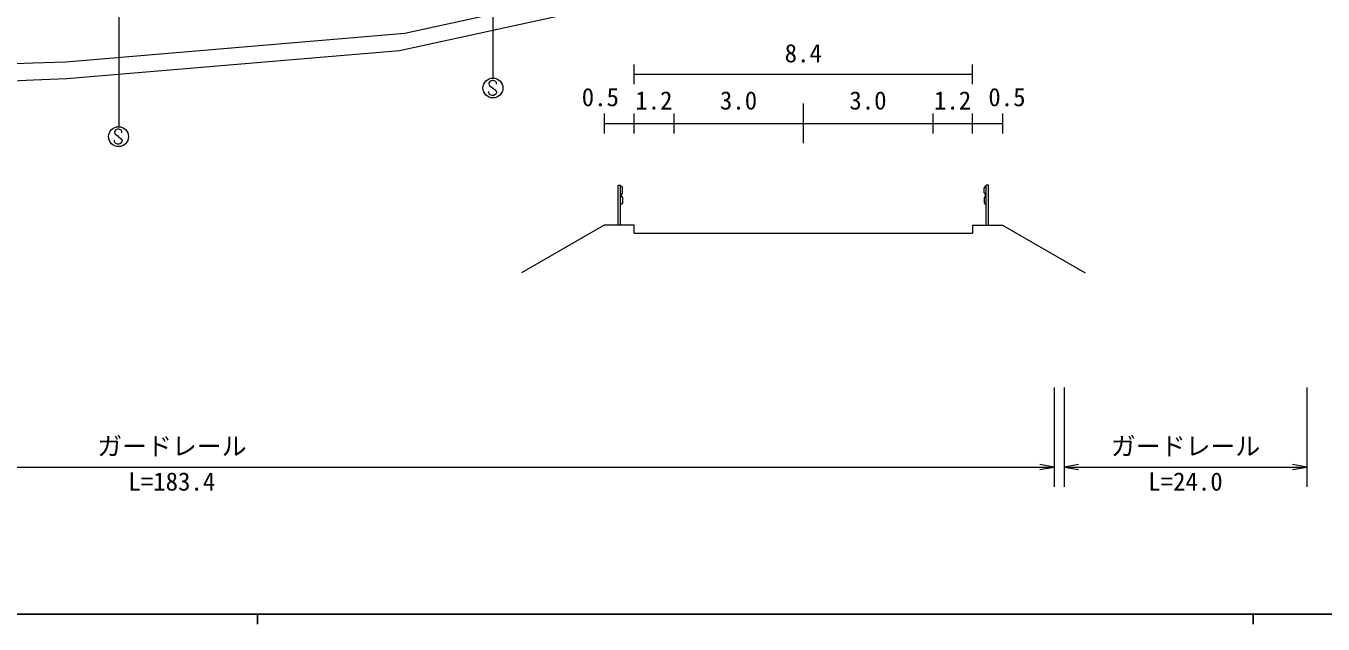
# Model space of a CAD drawing. Units: millimetres, scale not verified. Extents: x 40000 to 680000, y 20000 to 380000.
# Drawn here: x 144748 to 275018, y 204000 to 264048 of the extents above; entities that cross this region are included whole.
import ezdxf
from ezdxf.enums import TextEntityAlignment as Align

# ---------------------------------------------------------------- set-up
doc = ezdxf.new("R2010")
doc.units = ezdxf.units.MM
doc.header["$LTSCALE"] = 1000
for name, color, linetype, lineweight in [('M-BGD', 7, 'Continuous', 13), ('M-STR-HTXT', 7, 'Continuous', 13), ('M-STR-STR3', 7, 'Continuous', 13), ('M-STR-STRC', 7, 'Continuous', 13), ('M-TTL-BAND', 7, 'Continuous', 25)]:
    doc.layers.add(name, color=color, linetype=linetype, lineweight=lineweight)
doc.styles.add('ＭＳ ゴシック', font='')
doc.styles.get('ＭＳ ゴシック').set_extended_font_data('MS Gothic')

# ---------------------------------------------------------------- blocks, each defined once
blk = doc.blocks.new('open_arrow')
at = {"color": 0, "linetype": 'Continuous', "lineweight": -2}
blk.add_lwpolyline([(7.5, 1.25), (0, 0), (7.5, -1.25)], dxfattribs=at)

msp = doc.modelspace()

# ---------------------------------------------------------------- linework, layer by layer
at = {"layer": 'M-BGD'}
for p, q in [((182792, 263337), (199677, 267024)), ((182280, 261588), (200109, 265480)), ((148753, 260456), (182792, 263337)), ((148851, 258758), (182280, 261588)), ((141041, 260175), (145468, 260351)), ((145468, 260351), (148753, 260456)), ((131815, 258006), (145522, 258652)), ((145522, 258652), (148851, 258758))]:
    msp.add_line(p, q, dxfattribs=at)
at = {"layer": 'M-STR-HTXT'}
for p, q in [((205817, 258192), (205817, 260192)), ((239817, 258192), (239817, 260192)), ((205817, 259192), (239817, 259192)), ((222817, 256263), (222817, 252263)), ((202817, 255263), (202817, 253263)), ((202817, 254263), (205817, 254263)), ((205817, 253263), (205817, 255263)), ((205817, 254263), (209817, 254263)), ((209817, 255263), (209817, 253263)), ((209817, 254263), (222817, 254263)), ((222817, 254263), (235817, 254263)), ((235817, 255263), (235817, 253263)), ((235817, 254263), (239817, 254263)), ((239817, 253263), (239817, 255263)), ((239817, 254263), (242817, 254263)), ((242817, 255263), (242817, 253263)), ((204211, 248047), (204461, 248047)), ((204211, 244047), (204211, 248047)), ((204461, 246047), (204461, 248047)), ((204461, 244047), (204461, 248047)), ((204511, 247985), (204661, 247797)), ((204661, 247297), (204661, 247797)), ((241133, 247985), (240983, 247797)), ((240983, 247297), (240983, 247797)), ((241183, 244047), (241183, 248047)), ((241433, 248047), (241183, 248047)), ((241183, 246047), (241183, 248047)), ((241433, 244047), (241433, 248047)), ((204661, 247297), (204511, 247110)), ((204511, 246985), (204511, 247110)), ((204511, 246985), (204661, 246797)), ((204661, 246297), (204511, 246110)), ((204661, 246797), (204661, 246297)), ((240983, 247297), (241133, 247110)), ((241133, 246985), (240983, 246797)), ((240983, 246797), (240983, 246297)), ((240983, 246297), (241133, 246110)), ((241133, 246985), (241133, 247110)), ((202817, 244047), (194503, 239247)), ((205817, 244047), (202817, 244047)), ((205817, 243247), (205817, 244047)), ((239817, 244047), (239817, 243247)), ((239817, 244047), (242817, 244047)), ((242817, 244047), (251130, 239247)), ((205817, 243247), (239817, 243247))]:
    msp.add_line(p, q, dxfattribs=at)
at = {"layer": 'M-STR-STR3'}
for p, q in [((248021, 227761), (248021, 217761)), ((249022, 227761), (249022, 217761)), ((273397, 227761), (273397, 217761)), ((70796, 219761), (248021, 219761)), ((249022, 219761), (273397, 219761))]:
    msp.add_line(p, q, dxfattribs=at)
at = {"layer": 'M-STR-STRC'}
for p, q in [((191641, 279677), (191641, 258814)), ((154087, 272188), (154087, 253931)), ((191365, 258511), (191241, 258326)), ((191241, 258326), (191244, 258195)), ((191244, 258195), (191307, 258066)), ((191307, 258066), (191562, 257884)), ((191557, 258577), (191365, 258511)), ((191678, 258574), (191557, 258577)), ((191928, 258455), (191678, 258574)), ((191991, 258324), (191928, 258455)), ((191991, 258195), (191991, 258324)), ((191244, 257347), (191241, 257468)), ((191283, 257244), (191244, 257347)), ((191367, 257134), (191283, 257244)), ((191554, 257073), (191367, 257134)), ((191689, 257073), (191554, 257073)), ((191562, 257884), (191691, 257752)), ((191789, 257102), (191689, 257073)), ((191691, 257752), (191870, 257636)), ((191931, 257194), (191789, 257102)), ((191870, 257636), (191997, 257436)), ((191991, 257326), (191931, 257194)), ((191997, 257436), (191991, 257326)), ((153765, 253628), (153641, 253444)), ((153641, 253444), (153644, 253312)), ((153644, 253312), (153707, 253183)), ((153707, 253183), (153962, 253002)), ((153957, 253694), (153765, 253628)), ((154078, 253692), (153957, 253694)), ((153962, 253002), (154091, 252870)), ((154328, 253573), (154078, 253692)), ((154091, 252870), (154270, 252754)), ((154270, 252754), (154397, 252554)), ((154391, 253442), (154328, 253573)), ((154391, 253312), (154391, 253442)), ((153644, 252465), (153641, 252586)), ((153683, 252362), (153644, 252465)), ((153767, 252251), (153683, 252362)), ((153954, 252191), (153767, 252251)), ((154089, 252191), (153954, 252191)), ((154189, 252220), (154089, 252191)), ((154331, 252312), (154189, 252220)), ((154391, 252443), (154331, 252312)), ((154397, 252554), (154391, 252443))]:
    msp.add_line(p, q, dxfattribs=at)
for centre in [(191648, 257814), (154048, 252932)]:
    msp.add_circle(centre, 1000, dxfattribs=at)
at = {"layer": 'M-TTL-BAND'}
for p, q in [((40000, 205000), (579000, 205000)), ((168000, 205000), (168000, 204000)), ((268000, 205000), (268000, 204000))]:
    msp.add_line(p, q, dxfattribs=at)

# ---------------------------------------------------------------- block references
at = {"layer": 'M-STR-STR3', "xscale": 193, "yscale": 193, "rotation": 180}
for p in [(248021, 219761), (273397, 219761)]:
    msp.add_blockref('open_arrow', p, dxfattribs=at)
at = {"layer": 'M-STR-STR3', "xscale": 193, "yscale": 193}
msp.add_blockref('open_arrow', (249022, 219761), dxfattribs=at)

# ---------------------------------------------------------------- texts
at = {"layer": 'M-STR-HTXT', "style": 'ＭＳ ゴシック'}
for s, p in [('8.4', (220942, 259847)), ('0.5', (200565, 255438)), ('1.2', (205942, 255104)), ('3.0', (214442, 255104)), ('3.0', (227442, 255104)), ('1.2', (235942, 255104)), ('0.5', (241399, 255438))]:
    msp.add_text(s, height=1833, dxfattribs=at).set_placement(p, align=Align.BOTTOM_LEFT)
at = {"layer": 'M-STR-STR3', "style": 'ＭＳ ゴシック'}
for s, p in [('ガードレール', (151908, 220391)), ('ガードレール', (253710, 220391)), ('L=183.4', (155033, 216845)), ('L=24.0', (257460, 216845))]:
    msp.add_text(s, height=1833, dxfattribs=at).set_placement(p, align=Align.BOTTOM_LEFT)

doc.saveas('drawing.dxf')
